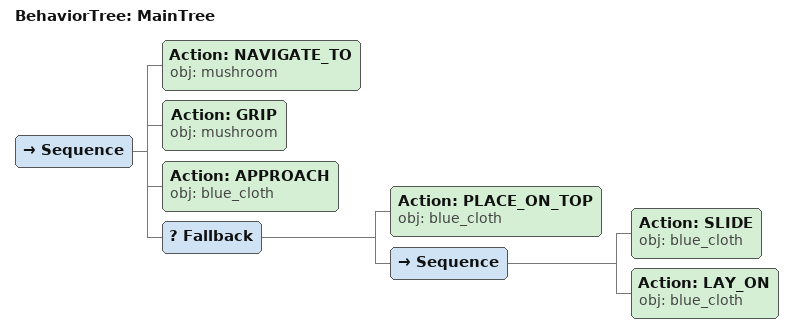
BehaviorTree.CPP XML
<root main_tree_to_execute="MainTree">
  <BehaviorTree ID="MainTree">
    <Sequence>
      <!-- Navigate to mushroom -->
      <Action ID="NAVIGATE_TO" obj="mushroom" />
      <!-- Grip mushroom -->
      <Action ID="GRIP" obj="mushroom" />
      <!-- Approach blue_cloth -->
      <Action ID="APPROACH" obj="blue_cloth" />
      <!-- Fallback: if PLACE_ON_TOP blue_cloth fails, try PUSH to reposition -->
      <Fallback>
        <!-- Place on blue_cloth -->
        <Action ID="PLACE_ON_TOP" obj="blue_cloth" />
        <Sequence>
          <!-- Push blue_cloth forward toward front edge of table -->
          <Action ID="SLIDE" obj="blue_cloth" />
          <!-- Place on blue_cloth -->
          <Action ID="LAY_ON" obj="blue_cloth" />
        </Sequence>
      </Fallback>
    </Sequence>
  </BehaviorTree>
</root>
